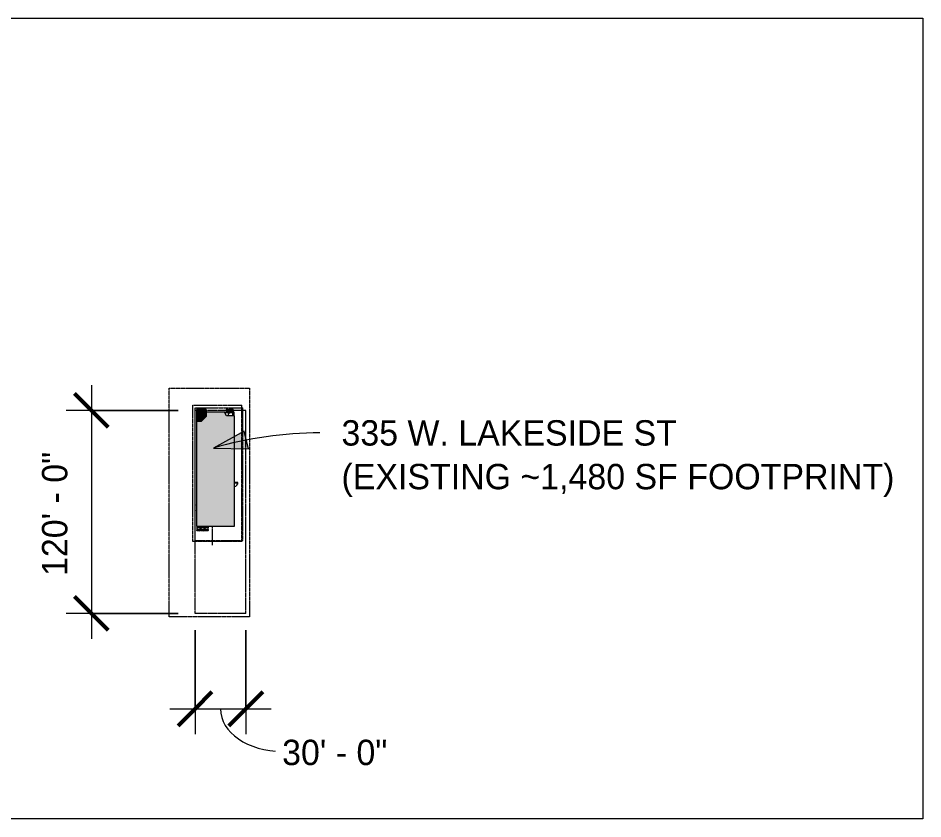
# Model space of a CAD drawing. Header units: inches. Extents: x -180 to 12286, y -2965 to 2717.
# Drawn here: x 5862 to 12286, y -2965 to 2717 of the extents above; entities that cross this region are included whole.
import ezdxf

# ---------------------------------------------------------------- set-up
doc = ezdxf.new("R2010")
doc.units = ezdxf.units.IN
doc.header["$MEASUREMENT"] = 0
for name, pattern in [('Aligning Line 1_8_', [0.25, 0.125, -0.125]), ('Dash', [0.25, 0.125, -0.125]), ('Dash_2_', [0.25, 0.125, -0.125]), ('Double Dash 3_8_', [1, 0.375, -0.125, 0.125, -0.125, 0.125, -0.125]), ('Overhead 1_16_', [0.101562, 0.0625, -0.039062])]:
    doc.linetypes.add(name, pattern=pattern)
for name, color, linetype, lineweight in [('A-ANNO-DIMS', 211, 'Continuous', 9), ('A-ANNO-DIMS-1920', 211, 'Continuous', 9), ('A-DETL-GENF-1', 251, 'Continuous', 9), ('A-DETL-HDLN', 90, 'Dash', 9), ('A-DETL-THIN', 151, 'Continuous', 9), ('A-DOOR-2', 31, 'Continuous', 9), ('A-FLOR', 192, 'Continuous', 13), ('A-FLOR-1', 192, 'Continuous', 9), ('A-GENM', 5, 'Continuous', 9), ('A-GLAZ-CURT', 52, 'Continuous', 9), ('A-WALL-1', 113, 'Continuous', 9), ('C-PROP-LINE-1', 91, 'Double Dash 3_8_', 9), ('G-ANNO-REFR', 1, 'Dash_2_', 9), ('G-ANNO-SYMB', 111, 'Aligning Line 1_8_', 9), ('G-ANNO-TEXT-1', 147, 'Continuous', 9), ('G-IMPT', 8, 'Continuous', 9), ('I-WALL', 2, 'Continuous', 13), ('I-WALL-1', 2, 'Continuous', 9), ('I-WALL-2', 2, 'Continuous', 15), ('S-STRS', 31, 'Continuous', 9), ('S-STRS-1', 31, 'Overhead 1_16_', 9)]:
    doc.layers.add(name, color=color, linetype=linetype, lineweight=lineweight)
doc.styles.add('Century Gothic_1', font='ufonts.com_century-gothic.ttf', dxfattribs={"height": 180})
doc.dimstyles.new('OD_-__1___Tolerance_2', dxfattribs={"dimscale": 12, "dimtxt": 187.950289, "dimasz": 20, "dimexe": 15, "dimexo": 10, "dimgap": 10, "dimtad": 1, "dimdec": 0, "dimzin": 1, "dimdsep": 46, "dimlunit": 4, "dimtxsty": 'Century Gothic_1', "dimblk1": 'OBLIQUE', "dimblk2": 'OBLIQUE', "dimsah": 1, "dimcen": 0.09, "dimdle": 15, "dimazin": 0, "dimtfac": 1, "dimtdec": 4, "dimtix": 1, "dimtmove": 0, "dimatfit": 3, "dimfxl": 1, "dimtvp": 1, "dimtfill": 1, "dimfrac": 2, "dimtolj": 1, "dimtzin": 0, "dimarcsym": 2})
doc.dimstyles.new('OD_-__1___Tolerance_3', dxfattribs={"dimscale": 12, "dimtxt": 187.950289, "dimasz": 20, "dimexe": 15, "dimexo": 10, "dimgap": 10, "dimtad": 1, "dimdec": 0, "dimzin": 1, "dimdsep": 46, "dimlunit": 4, "dimtxsty": 'Century Gothic_1', "dimblk1": 'OBLIQUE', "dimblk2": 'OBLIQUE', "dimsah": 1, "dimcen": 0.09, "dimdle": 15, "dimazin": 0, "dimtfac": 1, "dimtdec": 4, "dimtix": 1, "dimtmove": 1, "dimatfit": 3, "dimfxl": 1, "dimtvp": 1, "dimtfill": 1, "dimfrac": 2, "dimtolj": 1, "dimtzin": 0, "dimarcsym": 2})
picture_1 = doc.add_image_def('image2.png', size_in_pixel=(1496, 894))

# ---------------------------------------------------------------- blocks, each defined once
blk = doc.blocks.new('M_Door-Interior-Single-6_Panel-Wood - 36 x 80 - 34_-767960-Vicinity Map')
at = {"layer": 'A-DOOR-2'}
for p, q in [((-19.8, 3.4), (-17.3, 3.4)), ((-19.8, 2.6), (-19.8, 3.4)), ((-17.3, 3.4), (-17.3, 2.6)), ((17.2, 3.4), (19.8, 3.4)), ((17.2, 2.6), (17.2, 3.4)), ((19.8, 3.4), (19.8, 2.6))]:
    blk.add_line(p, q, dxfattribs=at)
blk = doc.blocks.new('M_Door-Interior-Single-6_Panel-Wood - 36 x 80 - 34_-741659-Vicinity Map')
at = {"layer": 'A-DOOR-2'}
for p, q in [((-17.3, 3.2), (-19.8, 3.2)), ((-19.8, 3.2), (-19.8, 2.4)), ((-17.3, 2.4), (-17.3, 3.2)), ((17, 36.4), (15.6, 36.4)), ((15.6, 36.4), (15.6, 2.4)), ((17, 2.4), (17, 36.4)), ((19.8, 3.2), (17.2, 3.2)), ((17.2, 3.2), (17.2, 2.4)), ((19.8, 2.4), (19.8, 3.2))]:
    blk.add_line(p, q, dxfattribs=at)
blk.add_arc((17, 2.4), 34, 90, 180, dxfattribs=at)
blk = doc.blocks.new('M_Door-Interior-Single-6_Panel-Wood - 36 x 80 - 34_-767954-Vicinity Map')
at = {"layer": 'A-DOOR-2'}
for p, q in [((-19.8, -2.6), (-19.8, -3.4)), ((-19.8, -3.4), (-17.3, -3.4)), ((-17.3, -3.4), (-17.3, -2.6)), ((17.2, -2.6), (17.2, -3.4)), ((17.2, -3.4), (19.8, -3.4)), ((19.8, -3.4), (19.8, -2.6))]:
    blk.add_line(p, q, dxfattribs=at)
blk = doc.blocks.new('Hollow Metal Frame - 28_ x 87_-760301-Vicinity Map')
at = {"layer": 'A-DOOR-2'}
for p, q in [((-12.9, 30.5), (-14, 30.5)), ((-14, 30.5), (-14, 5.5)), ((-12.9, 5.5), (-12.9, 30.5))]:
    blk.add_line(p, q, dxfattribs=at)
blk.add_arc((-14, 2.5), 28, 6.42857, 90, dxfattribs=at)
blk = doc.blocks.new('System Panel - Glazed-761733-Vicinity Map')
at = {"layer": 'A-GLAZ-CURT'}
for p, q in [((20.2, 1.7), (16.6, 1.7)), ((17.1, 0.7), (20.2, 0.7)), ((20.2, 0.7), (20.2, 1.7))]:
    blk.add_line(p, q, dxfattribs=at)
blk = doc.blocks.new('M_Door-Curtain-Wall-Single-Storefront R - M_Door-Curtain-Wall-Single-Storefront R-762535-Vicinity Map')
at = {"layer": 'A-DOOR-2'}
blk.add_line((18.5, -5.7), (18.5, -38.5), dxfattribs=at)
blk.add_arc((18.5, -1.5), 37, 186.80809, 270, dxfattribs=at)
blk = doc.blocks.new('Trash_Can_-_Trash_Ben_13417 - 64 Gallon Trash Ben_dwg-774812-Vicinity Map')
at = {"layer": 'G-IMPT'}
for p, q in [((-12, 9.5), (-11.9, 10.5)), ((-12, 9.5), (-11.9, 10.5)), ((-12, 9.5), (-12, -9.5)), ((-11.9, 10.5), (-11.5, 11.3)), ((-11.5, 11.3), (-11.9, 10.5)), ((-11.5, 11.3), (-10.8, 12)), ((-11.5, 11.3), (-10.8, 12)), ((-11.2, 11.6), (-11.1, 11.7)), ((-11.2, 9.7), (-10.8, 10.6)), ((-11.2, 9.7), (-10.8, 10.6)), ((-11.2, 8.8), (-11.2, 9.7)), ((-11.2, 8.8), (-11.2, 9.7)), ((-11.2, -2.9), (-11.2, 8.8)), ((-9.3, 14), (-11.1, 14)), ((-11.1, 14), (-11.1, 11.9)), ((-11.1, 11.9), (-11.1, 14)), ((-10, 12.4), (-10.8, 12)), ((-10, 12.4), (-10.8, 12)), ((-10.8, 10.6), (-10.1, 11.3)), ((-10.8, 10.6), (-10.1, 11.3)), ((-10.1, 11.3), (-9.2, 11.7)), ((-10.1, 11.3), (-9.2, 11.7)), ((-9, 12.5), (-10, 12.4)), ((-9, 12.5), (-10, 12.4)), ((-9.3, 13), (-9.3, 14)), ((-9.3, 14), (-9.3, 13)), ((-8.2, 11.7), (-9.2, 11.7)), ((-8.2, 11.7), (-9.2, 11.7)), ((-9, 12.5), (9, 12.5)), ((-8.3, 15.2), (-8.3, 15.5)), ((-8.3, 15.4), (-8.3, 15.5)), ((-8.3, 15.5), (-8.2, 15.5)), ((-8.3, 15.5), (-8.3, 15.5)), ((-8.2, 15.5), (-8.3, 15.5)), ((8.6, 15.4), (-8.3, 15.4)), ((-8.3, 15.3), (-8.3, 15.4)), ((-8.3, 15.4), (-8.3, 15.3)), ((-8.3, 15.4), (-8.3, 15.1)), ((-8.2, 15.4), (-8.3, 15.4)), ((-8.3, 15.3), (-8.3, 15.1)), ((8.6, 15.3), (-8.3, 15.3)), ((-8.3, 15.2), (-8.3, 14.9)), ((-8.2, 15.2), (-8.3, 15.2)), ((-8.3, 15.1), (-8.3, 14.9)), ((-8.3, 14.8), (-8.3, 15.1)), ((8.6, 15.1), (-8.3, 15.1)), ((-8.3, 14.6), (-8.3, 14.9)), ((-8.3, 14.9), (-8.3, 6.5)), ((8.6, 14.9), (-8.3, 14.9)), ((-8.3, 14.9), (-8.2, 14.9)), ((-8.3, 11.7), (-8.3, 14.8)), ((-8.3, 14.4), (-8.3, 14.6)), ((8.6, 14.6), (-8.3, 14.6)), ((-8.3, 14.4), (-8.3, 14.3)), ((-8.3, 14.3), (-8.3, 14.4)), ((8.6, 14.4), (-8.3, 14.4)), ((-8.3, 14.3), (8.6, 14.3)), ((-8.2, 6.5), (-8.3, 6.5)), ((-8, 15.5), (-8.2, 15.5)), ((-8.2, 15.5), (-8.2, 15.5)), ((-8.2, 15.5), (-8.2, 15.3)), ((-8.2, 15.5), (-8.2, 15.3)), ((-8.2, 15.2), (-8.2, 15.5)), ((-8.2, 15.4), (-8.2, 15.5)), ((-8.2, 15.5), (-8.2, 15.5)), ((-8, 15.5), (-8.2, 15.5)), ((-8.2, 15.3), (-8.2, 15)), ((-8, 15.3), (-8.2, 15.3)), ((-8.2, 15.2), (-8.2, 14.9)), ((-8.2, 14.7), (-8.2, 15)), ((-8, 15), (-8.2, 15)), ((-8.2, 14.9), (-8.2, 6.5)), ((-8.2, 14.3), (-8.2, 14.7)), ((-8, 14.7), (-8.2, 14.7)), ((-8.2, 14.4), (-8.2, 13)), ((-8.2, 11.7), (-8.2, 14.4)), ((-8.2, 14.3), (-8.2, 11.7)), ((-8, 14.3), (-8.2, 14.3)), ((-8.2, 11.7), (8.2, 11.7)), ((-8, 15.3), (-8, 15.5)), ((-8, 15.3), (-8, 15.5)), ((-8, 15.5), (-8, 15.5)), ((-8, 15), (-8, 15.3)), ((-8, 15), (-8, 14.7)), ((-8, 14.3), (-8, 14.7)), ((-8, 14.4), (-8, 13)), ((-8, 14.3), (-8, 11.7)), ((-2.6, 15.5), (-2.8, 15.5)), ((-2.8, 15.5), (-2.8, 15.5)), ((-2.8, 15.5), (-2.8, 15.3)), ((-2.8, 15.5), (-2.8, 15.3)), ((-2.6, 15.5), (-2.8, 15.5)), ((-2.8, 15.3), (-2.8, 15)), ((-2.6, 15.3), (-2.8, 15.3)), ((-2.8, 14.7), (-2.8, 15)), ((-2.6, 15), (-2.8, 15)), ((-2.8, 14.3), (-2.8, 14.7)), ((-2.6, 14.7), (-2.8, 14.7)), ((-2.8, 14.6), (-2.8, 13)), ((-2.8, 14.3), (-2.8, 11.7)), ((-2.6, 14.3), (-2.8, 14.3)), ((-2.6, 15.3), (-2.6, 15.5)), ((-2.6, 15.3), (-2.6, 15.5)), ((-2.6, 15.5), (-2.6, 15.5)), ((-2.6, 15), (-2.6, 15.3)), ((-2.6, 15), (-2.6, 14.7)), ((-2.6, 14.3), (-2.6, 14.7)), ((-2.6, 14.6), (-2.6, 13)), ((-2.6, 14.3), (-2.6, 11.7)), ((3, 15.5), (2.8, 15.5)), ((2.8, 15.5), (2.8, 15.5)), ((2.8, 15.5), (2.8, 15.3)), ((2.8, 15.5), (2.8, 15.3)), ((3, 15.5), (2.8, 15.5)), ((2.8, 15.3), (2.8, 15)), ((3, 15.3), (2.8, 15.3)), ((2.8, 14.7), (2.8, 15)), ((3, 15), (2.8, 15)), ((2.8, 14.3), (2.8, 14.7)), ((3, 14.7), (2.8, 14.7)), ((2.8, 14.6), (2.8, 13)), ((2.8, 14.3), (2.8, 11.7)), ((3, 14.3), (2.8, 14.3)), ((3, 15.3), (3, 15.5)), ((3, 15.3), (3, 15.5)), ((3, 15.5), (3, 15.5)), ((3, 15), (3, 15.3)), ((3, 15), (3, 14.7)), ((3, 14.3), (3, 14.7)), ((3, 14.6), (3, 13)), ((3, 14.3), (3, 11.7)), ((8.4, 15.5), (8.2, 15.5)), ((8.2, 15.5), (8.2, 15.5)), ((8.2, 15.5), (8.2, 15.3)), ((8.2, 15.5), (8.2, 15.3)), ((8.4, 15.5), (8.2, 15.5)), ((8.2, 15.3), (8.2, 15)), ((8.4, 15.3), (8.2, 15.3)), ((8.2, 14.7), (8.2, 15)), ((8.4, 15), (8.2, 15)), ((8.2, 14.3), (8.2, 14.7)), ((8.4, 14.7), (8.2, 14.7)), ((8.2, 14.4), (8.2, 12.4)), ((8.2, 14.3), (8.2, 11.7)), ((8.4, 14.3), (8.2, 14.3)), ((8.2, 11.7), (9.2, 11.7)), ((8.2, 11.7), (9.2, 11.7)), ((8.4, 15.3), (8.4, 15.5)), ((8.4, 15.3), (8.4, 15.5)), ((8.4, 15.5), (8.4, 15.5)), ((8.4, 15.2), (8.4, 15.5)), ((8.4, 15.4), (8.4, 15.5)), ((8.4, 15.5), (8.6, 15.5)), ((8.4, 15.5), (8.4, 15.5)), ((8.6, 15.5), (8.4, 15.5)), ((8.6, 15.4), (8.4, 15.4)), ((8.4, 15), (8.4, 15.3)), ((8.4, 15.2), (8.4, 14.9)), ((8.6, 15.2), (8.4, 15.2)), ((8.4, 15), (8.4, 14.7)), ((8.4, 14.9), (8.4, 6.5)), ((8.4, 14.9), (8.6, 14.9)), ((8.4, 14.3), (8.4, 14.7)), ((8.4, 14.4), (8.4, 12.4)), ((8.4, 11.7), (8.4, 14.4)), ((8.4, 14.3), (8.4, 13.1)), ((8.6, 6.5), (8.4, 6.5)), ((8.6, 15.2), (8.6, 15.5)), ((8.6, 15.4), (8.6, 15.5)), ((8.6, 15.5), (8.6, 15.5)), ((8.6, 15.3), (8.6, 15.4)), ((8.6, 15.4), (8.6, 15.3)), ((8.6, 15.4), (8.6, 15.1)), ((8.6, 15.1), (8.6, 15.3)), ((8.6, 15.2), (8.6, 14.9)), ((8.6, 14.9), (8.6, 15.1)), ((8.6, 14.8), (8.6, 15.1)), ((8.6, 14.6), (8.6, 14.9)), ((8.6, 14.9), (8.6, 6.5)), ((8.6, 11.7), (8.6, 14.8)), ((8.6, 14.4), (8.6, 14.6)), ((8.6, 14.4), (8.6, 14.3)), ((8.6, 14.3), (8.6, 14.4)), ((9, 12.5), (10, 12.4)), ((9, 12.5), (10, 12.4)), ((9.2, 11.7), (10.1, 11.3)), ((9.2, 11.7), (10.1, 11.3)), ((11.1, 14), (9.3, 14)), ((9.3, 13), (9.3, 14)), ((9.3, 14), (9.3, 13)), ((10, 12.4), (10.8, 12)), ((10, 12.4), (10.8, 12)), ((10.8, 10.6), (10.1, 11.3)), ((10.8, 10.6), (10.1, 11.3)), ((11.5, 11.3), (10.8, 12)), ((10.8, 12), (11.5, 11.3)), ((10.8, 10.6), (11.2, 9.7)), ((11.2, 9.7), (10.8, 10.6)), ((11.1, 14), (11.1, 10.9)), ((11.1, 10.9), (11.1, 14)), ((11.1, 11), (11.1, 11.8)), ((11.1, 11.8), (11.1, 11)), ((11.2, 9.7), (11.2, 8.8)), ((11.2, 9.7), (11.2, 8.8)), ((11.2, -2.9), (11.2, 8.8)), ((11.5, 11.3), (11.9, 10.5)), ((11.5, 11.3), (11.9, 10.5)), ((12, 9.5), (11.9, 10.5)), ((12, 9.5), (11.9, 10.5)), ((12, -9.5), (12, 9.5)), ((-11.9, -10.5), (-12, -9.5)), ((-12, -9.5), (-11.9, -10.5)), ((-11.9, -10.5), (-11.5, -11.3)), ((-11.5, -11.3), (-11.9, -10.5)), ((-10.8, -12), (-11.5, -11.3)), ((-10.8, -12), (-11.5, -11.3)), ((-11.2, -2.9), (-11.2, -6.2)), ((11.2, -2.9), (-11.2, -2.9)), ((-11.2, -6.2), (-11.2, -8.8)), ((-11.2, -6.2), (11.2, -6.2)), ((-11.2, -8.8), (-11.2, -9.7)), ((-11.2, -8.8), (-11.2, -9.7)), ((-10.8, -10.6), (-11.2, -9.7)), ((-10.8, -10.6), (-11.2, -9.7)), ((-10.1, -11.3), (-10.8, -10.6)), ((-10.1, -11.3), (-10.8, -10.6)), ((-10, -12.4), (-10.8, -12)), ((-10, -12.4), (-10.8, -12)), ((-9.2, -11.7), (-10.1, -11.3)), ((-9.2, -11.7), (-10.1, -11.3)), ((-9, -12.5), (-10, -12.4)), ((-9, -12.5), (-10, -12.4)), ((-8.2, -11.8), (-9.2, -11.7)), ((-8.2, -11.8), (-9.2, -11.7)), ((9, -12.5), (-9, -12.5)), ((8.2, -11.8), (-8.2, -11.8)), ((8.2, -11.8), (9.2, -11.7)), ((8.2, -11.8), (9.2, -11.7)), ((9, -12.5), (10, -12.4)), ((9, -12.5), (10, -12.4)), ((10.1, -11.3), (9.2, -11.7)), ((10.1, -11.3), (9.2, -11.7)), ((10.8, -12), (10, -12.4)), ((10.8, -12), (10, -12.4)), ((10.1, -11.3), (10.8, -10.6)), ((10.1, -11.3), (10.8, -10.6)), ((10.8, -10.6), (11.2, -9.7)), ((10.8, -10.6), (11.2, -9.7)), ((10.8, -12), (11.5, -11.3)), ((11.5, -11.3), (10.8, -12)), ((11.2, -2.9), (11.2, -6.2)), ((11.2, -6.2), (11.2, -8.8)), ((11.2, -9.7), (11.2, -8.8)), ((11.2, -9.7), (11.2, -8.8)), ((11.9, -10.5), (11.5, -11.3)), ((11.9, -10.5), (11.5, -11.3)), ((12, -9.5), (11.9, -10.5))]:
    blk.add_line(p, q, dxfattribs=at)
blk = doc.blocks.new('Trash_Can_-_Trash_Ben_13417 - Trash_Can_-_Trash_Ben_13417-774817-Vicinity Map')
blk.add_blockref('Trash_Can_-_Trash_Ben_13417 - 64 Gallon Trash Ben_dwg-774812-Vicinity Map', (-0.1, 0))
blk = doc.blocks.new('Family - ___-731760-Vicinity Map')
at = {"layer": 'C-PROP-LINE-1'}
for p, q in [((1365.2, -66.3), (1005.2, -66.3)), ((1005.2, -1506.3), (1005.2, -66.3)), ((1365.2, -1506.3), (1365.2, -66.3)), ((1365.2, -1506.3), (1005.2, -1506.3))]:
    blk.add_line(p, q, dxfattribs=at)
blk = doc.blocks.new('DIMBLOCK15-Vicinity Map')
at = {"layer": 'A-ANNO-DIMS-1920'}
for p, q in [((6382.6, 113.7), (6382.6, -1686.3)), ((6998.8, -66.3), (6202.6, -66.3)), ((6382.6, -66.3), (6998.8, -66.3)), ((6998.8, -1506.3), (6202.6, -1506.3)), ((6382.6, -1506.3), (6998.8, -1506.3))]:
    blk.add_line(p, q, dxfattribs=at)
at = {"layer": 'A-ANNO-DIMS-1920', "lineweight": 50}
for p, q in [((6382.6, -66.3), (6262.6, 53.7)), ((6382.6, -66.3), (6502.6, -186.3)), ((6382.6, -1506.3), (6262.6, -1386.3)), ((6382.6, -1506.3), (6502.6, -1626.3))]:
    blk.add_line(p, q, dxfattribs=at)
at = {"layer": 'A-ANNO-DIMS-1920', "color": 0, "insert": (6031.9, -1241.2), "char_height": 180, "width": 1091.902, "attachment_point": 1, "rotation": 90, "line_spacing_factor": 0.984502, "style": 'Century Gothic_1', "bg_fill": 3, "box_fill_scale": 1.25, "bg_fill_color": 256, "bg_fill_true_color": 13158600, "bg_fill_transparency": 0}
blk.add_mtext('120\' - 0"', dxfattribs=at)
blk = doc.blocks.new('_Oblique')
at = {"color": 0, "linetype": 'ByBlock', "lineweight": -2}
blk.add_line((-0.5, -0.5), (0.5, 0.5), dxfattribs=at)
blk = doc.blocks.new('DIMBLOCK16-Vicinity Map')
at = {"layer": 'A-ANNO-DIMS-1920'}
for p, q in [((7118.8, -1626.3), (7118.8, -2363.3)), ((7118.8, -2183.3), (7118.8, -1626.3)), ((7478.8, -1626.3), (7478.8, -2363.3)), ((7478.8, -2183.3), (7478.8, -1626.3)), ((6938.8, -2183.3), (7658.8, -2183.3))]:
    blk.add_line(p, q, dxfattribs=at)
at = {"layer": 'A-ANNO-DIMS-1920', "lineweight": 50}
for p, q in [((7118.8, -2183.3), (7238.8, -2063.3)), ((7478.8, -2183.3), (7598.8, -2063.3)), ((7118.8, -2183.3), (6998.8, -2303.3)), ((7478.8, -2183.3), (7358.8, -2303.3))]:
    blk.add_line(p, q, dxfattribs=at)
at = {"layer": 'A-ANNO-DIMS-1920'}
blk.add_ellipse((7736.8, -2183.3), major_axis=(438, 0), ratio=0.691304, start_param=3.141593, end_param=4.712389, dxfattribs=at)
at = {"layer": 'A-ANNO-DIMS-1920', "color": 0, "insert": (7736.8, -2403), "char_height": 180, "width": 923.641, "attachment_point": 1, "line_spacing_factor": 0.984502, "style": 'Century Gothic_1', "bg_fill": 3, "box_fill_scale": 1.25, "bg_fill_color": 256, "bg_fill_true_color": 13158600, "bg_fill_transparency": 0}
blk.add_mtext('30\' - 0"', dxfattribs=at)

msp = doc.modelspace()

# ---------------------------------------------------------------- hatches: boundary and pattern name
at = {"layer": 'A-DETL-GENF-1'}
h = msp.add_hatch(color=256, dxfattribs=at)
h.paths.add_polyline_path([(7128.772, -887.767), (7398.147, -887.767), (7398.147, -105.138), (7342.326, -105.138), (7327.772, -77.767), (7196.772, -77.767), (7196.022, -111.267), (7161.522, -145.767), (7128.772, -145.767), (7128.772, -886.767)], flags=0)
h.paths.add_polyline_path([(7395.147, -885.767), (7395.146, -885.763), (7395.147, -881.767)], flags=0)
at = {"layer": 'A-FLOR'}
msp.add_hatch(color=256, dxfattribs=at).paths.add_polyline_path([(7133.772, -145.767), (7161.785, -145.504), (7196.772, -110.517), (7196.772, -77.767), (7128.772, -77.767), (7128.772, -145.767)], flags=0)
at = {"layer": 'G-ANNO-TEXT-1'}
msp.add_hatch(color=256, dxfattribs=at).paths.add_polyline_path([(7248.902, -333.373), (7497.3, -339.175), (7466.922, -214.198)], flags=0)
at = {"layer": 'I-WALL'}
msp.add_hatch(color=256, dxfattribs=at).paths.add_polyline_path([(7395.147, -105.138), (7395.147, -77.767), (7394.147, -77.767), (7394.147, -105.138), (7395.092, -105.138)], flags=0)
at = {"layer": 'I-WALL-1'}
msp.add_hatch(color=256, dxfattribs=at).paths.add_polyline_path([(7393.666, -105.138), (7394.147, -105.138), (7394.147, -77.767), (7390.147, -77.829), (7390.765, -105.138), (7393.655, -105.138)], flags=0)
at = {"layer": 'S-STRS'}
for points in [[(7197.147, -68.267), (7197.022, -58.767), (7128.772, -58.767), (7128.772, -68.267), (7197.022, -68.267)], [(7390.147, -68.329), (7390.147, -58.829), (7338.647, -58.829), (7338.647, -68.329), (7347.147, -68.329)], [(7196.772, -77.767), (7197.147, -77.767), (7196.772, -68.267), (7128.772, -68.267), (7128.772, -77.767), (7166.022, -77.767)], [(7342.326, -77.829), (7384.769, -77.767), (7384.769, -71.138), (7386.147, -71.138), (7386.806, -77.829), (7390.147, -77.767), (7390.147, -68.329), (7338.647, -68.329), (7338.647, -77.829)]]:
    msp.add_hatch(color=256, dxfattribs=at).paths.add_polyline_path(points, flags=0)

# ---------------------------------------------------------------- linework, layer by layer
at = {"layer": 'A-DETL-HDLN'}
msp.add_line((7242.522, -1022.18), (7242.522, -887.767), dxfattribs=at)
at = {"layer": 'A-DETL-THIN'}
for p, q in [((7196.772, -110.517), (7161.522, -145.767)), ((7327.772, -77.767), (7196.772, -77.767)), ((7196.772, -77.767), (7196.772, -110.517)), ((7342.326, -105.138), (7327.772, -77.767)), ((7398.147, -105.138), (7342.326, -105.138)), ((7398.147, -887.767), (7398.147, -105.138)), ((7161.522, -145.767), (7128.772, -145.767)), ((7128.772, -145.767), (7128.772, -887.767)), ((7128.772, -887.767), (7398.147, -887.767))]:
    msp.add_line(p, q, dxfattribs=at)
at = {"layer": 'A-FLOR-1'}
for p, q in [((7128.772, -77.767), (7128.772, -145.767)), ((7196.772, -77.767), (7128.772, -77.767)), ((7384.769, -82.767), (7330.431, -82.767)), ((7390.147, -82.767), (7386.147, -82.767))]:
    msp.add_line(p, q, dxfattribs=at)
at = {"layer": 'A-WALL-1'}
msp.add_line((7394.147, -105.138), (7394.147, -77.767), dxfattribs=at)
at = {"layer": 'G-ANNO-SYMB'}
for p, q in [((6934.926, 92.133), (7506.994, 92.133)), ((6934.926, -1531.459), (6934.926, 92.133)), ((7506.994, -1531.459), (7506.994, 92.133)), ((7102.971, -28.38), (7450.104, -28.38)), ((7102.971, -995.388), (7102.971, -28.38)), ((7119.337, -48.807), (7456.65, -48.807)), ((7119.337, -991.228), (7119.337, -48.807)), ((7450.104, -995.388), (7450.104, -28.38)), ((7456.65, -991.228), (7456.65, -48.807)), ((7450.104, -995.388), (7102.971, -995.388)), ((7456.65, -991.228), (7119.337, -991.228)), ((7506.994, -1531.459), (6934.926, -1531.459))]:
    msp.add_line(p, q, dxfattribs=at)
at = {"layer": 'G-ANNO-TEXT-1'}
for p, q in [((7466.922, -214.198), (7248.902, -333.373)), ((7497.3, -339.175), (7466.922, -214.198)), ((7248.902, -333.373), (7497.3, -339.175))]:
    msp.add_line(p, q, dxfattribs=at)
msp.add_arc((8004.549, -2934.075), 2708.256, 90, 106.2014911, dxfattribs=at)
at = {"layer": 'I-WALL-2'}
for p, q in [((7390.147, -77.767), (7390.147, -105.138)), ((7395.147, -77.767), (7390.147, -77.767)), ((7395.147, -105.138), (7395.147, -77.767))]:
    msp.add_line(p, q, dxfattribs=at)
at = {"layer": 'S-STRS'}
for p, q in [((7197.147, -58.767), (7128.772, -58.767)), ((7128.772, -58.767), (7128.772, -68.267)), ((7197.147, -58.767), (7197.147, -68.267)), ((7390.147, -58.829), (7338.647, -58.829)), ((7338.647, -58.829), (7338.647, -68.329)), ((7390.147, -58.829), (7390.147, -68.329)), ((7128.772, -68.267), (7128.772, -77.767)), ((7197.147, -68.267), (7128.772, -68.267)), ((7196.772, -77.767), (7128.772, -77.767)), ((7197.147, -68.267), (7197.147, -77.767)), ((7338.647, -68.329), (7338.647, -77.829)), ((7390.147, -68.329), (7338.647, -68.329)), ((7384.769, -77.829), (7338.647, -77.829)), ((7390.147, -77.829), (7386.147, -77.829)), ((7390.147, -68.329), (7390.147, -77.767))]:
    msp.add_line(p, q, dxfattribs=at)
at = {"layer": 'S-STRS-1'}
for p, q in [((7197.147, -59.517), (7128.772, -59.517)), ((7390.147, -59.579), (7338.647, -59.579)), ((7197.147, -69.017), (7128.772, -69.017)), ((7390.147, -69.079), (7338.647, -69.079))]:
    msp.add_line(p, q, dxfattribs=at)

# ---------------------------------------------------------------- block references
at = {"layer": 'A-DOOR-2'}
for name, p, rotation in [('M_Door-Curtain-Wall-Single-Storefront R - M_Door-Curtain-Wall-Single-Storefront R-762535-Vicinity Map', (7182.961, -132.364), 224.9999999999999), ('M_Door-Interior-Single-6_Panel-Wood - 36 x 80 - 34_-767954-Vicinity Map', (7131.397, -587.142), 270), ('Hollow Metal Frame - 28_ x 87_-760301-Vicinity Map', (7392.647, -592.017), 270), ('M_Door-Interior-Single-6_Panel-Wood - 36 x 80 - 34_-767960-Vicinity Map', (7131.397, -756.019), 90)]:
    msp.add_blockref(name, p, dxfattribs=dict(at, rotation=rotation))
msp.add_blockref('M_Door-Interior-Single-6_Panel-Wood - 36 x 80 - 34_-741659-Vicinity Map', (7369.147, -107.513), dxfattribs=at)
at = {"layer": 'A-GENM'}
for p in [(7144.272, -907.287), (7172.272, -907.287), (7200.022, -907.287)]:
    msp.add_blockref('Trash_Can_-_Trash_Ben_13417 - Trash_Can_-_Trash_Ben_13417-774817-Vicinity Map', p, dxfattribs=at)
at = {"layer": 'A-GLAZ-CURT'}
msp.add_blockref('System Panel - Glazed-761733-Vicinity Map', (7311.605, -80.267), dxfattribs=at)
at = {"layer": 'C-PROP-LINE-1'}
msp.add_blockref('Family - ___-731760-Vicinity Map', (6113.534, 0), dxfattribs=at)

# ---------------------------------------------------------------- texts
at = {"layer": 'G-ANNO-TEXT-1', "char_height": 180, "attachment_point": 1, "style": 'Century Gothic_1'}
for s, insert, width in [('335 W. LAKESIDE ST', (8158.149, -135.818), 2775.48), ('(EXISTING ~1,480 SF FOOTPRINT)', (8158.149, -445.818), 4666.2)]:
    msp.add_mtext(s, dxfattribs=dict(at, insert=insert, width=width))

# ---------------------------------------------------------------- pictures from other files: only their frames are drawn
at = {"layer": 'G-ANNO-REFR'}
image = msp.add_image(picture_1, insert=(2777.458, -2964.816), size_in_units=(9508.475, 5682.203), dxfattribs=at)
image.dxf.flags = 7

# ---------------------------------------------------------------- next in the draw order: dimensions: what is measured, and where the dimension line sits
at = {"layer": 'A-ANNO-DIMS'}
dim = msp.add_linear_dim(base=(6382.628, -1506.287), p1=(7118.772, -66.287), p2=(7118.772, -1506.287), angle=90, dimstyle='OD_-__1___Tolerance_2', override={"dimpost": '<>', "dimfxl": 1440}, dxfattribs=at)
dim.commit()
dim.dimension.update_dxf_attribs({"geometry": 'DIMBLOCK15-Vicinity Map', "text_midpoint": (6168.1, -786.287)})

# ---------------------------------------------------------------- next in the draw order: dimensions: what is measured, and where the dimension line sits
dim = msp.add_linear_dim(base=(7478.772, -2183.257), p1=(7118.772, -1506.287), p2=(7478.772, -1506.287), dimstyle='OD_-__1___Tolerance_3', override={"dimpost": '<>', "dimfxl": 360}, dxfattribs=at)
dim.commit()
dim.dimension.update_dxf_attribs({"geometry": 'DIMBLOCK16-Vicinity Map', "text_midpoint": (8198.584, -2523), "dimtype": 160})

doc.saveas('drawing.dxf')
